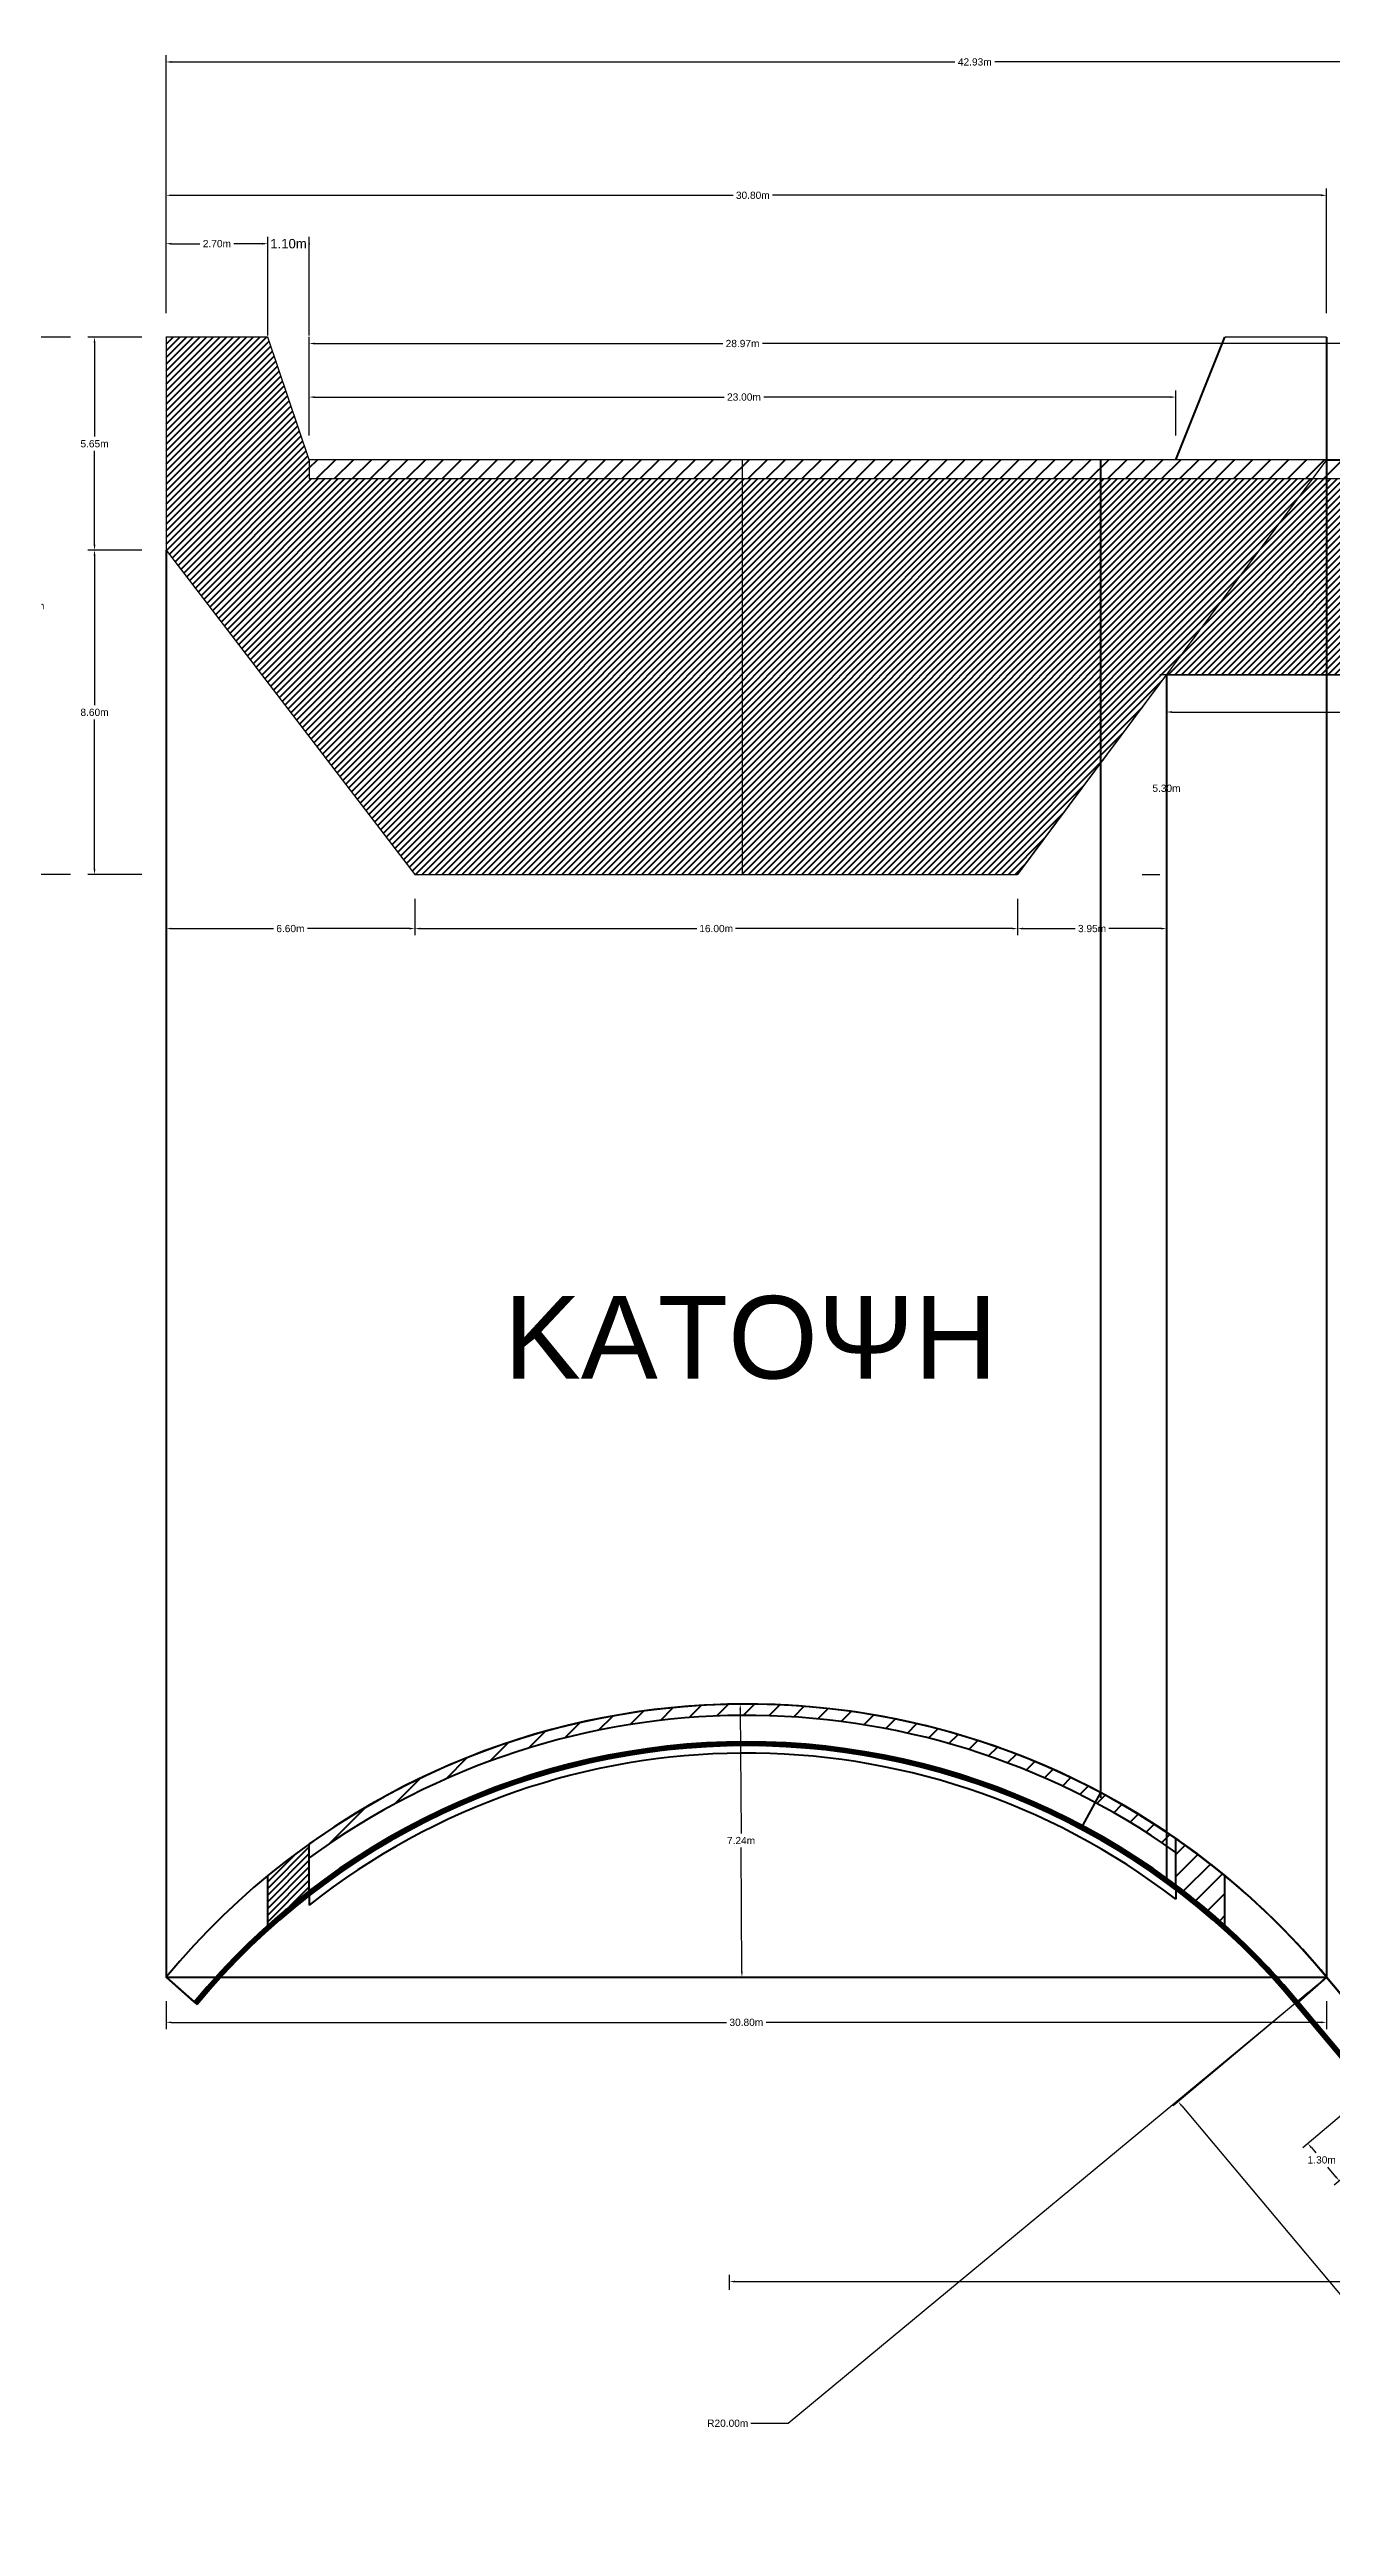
# Model space of a CAD drawing. Header units: metres. Extents: x -2 to 550, y -115 to 198.
# Drawn here: x 416.4 to 450.4, y 80.2 to 145.9 of the extents above; entities that cross this region are included whole.
import ezdxf

# ---------------------------------------------------------------- set-up
doc = ezdxf.new("R2010")
doc.units = ezdxf.units.M
doc.header["$MEASUREMENT"] = 0
doc.linetypes.add('ACAD_ISO02W100', pattern=[15, 12, -3])
doc.layers.add('ΦΡΑΓΜΑ', color=7, linetype='Continuous')
doc.styles.get("Standard").update_dxf_attribs({"font": 'arial.ttf'})
doc.dimstyles.get("Standard").update_dxf_attribs({"dimtxt": 0.1925, "dimasz": 0.1445, "dimexe": 0.1775, "dimexo": 0.642, "dimgap": 0.09, "dimtad": 0, "dimtih": 1, "dimtoh": 1, "dimrnd": 0.0005, "dimzin": 0, "dimdsep": 46, "dimtxsty": 'Standard', "dimcen": 0.09, "dimadec": 0, "dimazin": 0, "dimtfac": 1, "dimtofl": 0, "dimtmove": 0, "dimatfit": 3, "dimfxl": 1, "dimtolj": 1, "dimtzin": 0, "dimarcsym": 0})

# ---------------------------------------------------------------- blocks, each defined once
blk = doc.blocks.new('*D65')
at = {"layer": 'Defpoints', "color": 0, "lineweight": 100, "transparency": 16777216}
for p in [(499.78, 86.649), (434.417, 85.791), (499.78, 85.791)]:
    blk.add_point(p, dxfattribs=at)
at = {"layer": 'ΦΡΑΓΜΑ', "color": 0, "lineweight": -2, "transparency": 16777216}
for p, q in [((434.417, 86.433), (434.417, 86.827)), ((499.78, 86.433), (499.78, 86.827)), ((434.562, 86.649), (463.995, 86.649)), ((499.635, 86.649), (470.202, 86.649))]:
    blk.add_line(p, q, dxfattribs=at)
at = {"layer": 'ΦΡΑΓΜΑ', "color": 0, "lineweight": 100, "transparency": 16777216}
for points in [[(434.562, 86.673), (434.562, 86.625), (434.417, 86.649)], [(499.635, 86.673), (499.635, 86.625), (499.78, 86.649)]]:
    blk.add_solid(points, dxfattribs=at)
at = {"layer": 'ΦΡΑΓΜΑ', "color": 0, "lineweight": 100, "transparency": 16777216, "insert": (467.098, 86.649), "char_height": 0.1925, "attachment_point": 5}
blk.add_mtext('\\A1;Απόσταση προφράγματος από το Φράγμα 24.00m', dxfattribs=at)
blk = doc.blocks.new('*D127')
at = {"layer": 'Defpoints', "color": 0, "lineweight": 100, "transparency": 16777216}
for p in [(426.063, 123.972), (442.063, 123.972), (442.063, 122.537)]:
    blk.add_point(p, dxfattribs=at)
at = {"layer": 'ΦΡΑΓΜΑ', "color": 0, "lineweight": -2, "transparency": 16777216}
for p, q in [((426.063, 123.33), (426.063, 122.36)), ((442.063, 123.33), (442.063, 122.36)), ((426.207, 122.537), (433.547, 122.537)), ((441.918, 122.537), (434.578, 122.537))]:
    blk.add_line(p, q, dxfattribs=at)
at = {"layer": 'ΦΡΑΓΜΑ', "color": 0, "lineweight": 100, "transparency": 16777216}
for points in [[(426.207, 122.561), (426.207, 122.513), (426.063, 122.537)], [(441.918, 122.561), (441.918, 122.513), (442.063, 122.537)]]:
    blk.add_solid(points, dxfattribs=at)
at = {"layer": 'ΦΡΑΓΜΑ', "color": 0, "transparency": 16777216, "insert": (434.063, 122.537), "char_height": 0.1925, "attachment_point": 5}
blk.add_mtext('\\A1;16.00m', dxfattribs=at)
blk = doc.blocks.new('*D147')
at = {"layer": 'Defpoints', "color": 0, "lineweight": 100, "transparency": 16777216}
for p in [(452.23, 138.055), (423.263, 134.972), (452.23, 134.972)]:
    blk.add_point(p, dxfattribs=at)
at = {"layer": 'ΦΡΑΓΜΑ', "color": 0, "lineweight": -2, "transparency": 16777216}
for p, q in [((423.263, 135.614), (423.263, 138.232)), ((423.407, 138.055), (434.237, 138.055)), ((452.086, 138.055), (435.288, 138.055)), ((452.23, 135.614), (452.23, 138.232))]:
    blk.add_line(p, q, dxfattribs=at)
at = {"layer": 'ΦΡΑΓΜΑ', "color": 0, "lineweight": 100, "transparency": 16777216}
for points in [[(423.407, 138.079), (423.407, 138.031), (423.263, 138.055)], [(452.086, 138.079), (452.086, 138.031), (452.23, 138.055)]]:
    blk.add_solid(points, dxfattribs=at)
at = {"layer": 'ΦΡΑΓΜΑ', "color": 0, "transparency": 16777216, "insert": (434.763, 138.055), "char_height": 0.1925, "attachment_point": 5}
blk.add_mtext('\\A1;28.97m', dxfattribs=at)
blk = doc.blocks.new('*D148')
at = {"layer": 'Defpoints', "color": 0, "lineweight": 100, "transparency": 16777216}
for p in [(422.163, 140.703), (422.163, 134.972), (423.263, 134.972)]:
    blk.add_point(p, dxfattribs=at)
at = {"layer": 'ΦΡΑΓΜΑ', "color": 0, "lineweight": -2, "transparency": 16777216}
for p, q in [((422.153, 140.703), (422.143, 140.703)), ((422.163, 138.272), (422.163, 140.881)), ((423.263, 138.272), (423.263, 140.881)), ((423.273, 140.703), (423.283, 140.703))]:
    blk.add_line(p, q, dxfattribs=at)
at = {"layer": 'ΦΡΑΓΜΑ', "color": 0, "lineweight": 100, "transparency": 16777216}
for points in [[(422.153, 140.705), (422.153, 140.702), (422.163, 140.703)], [(423.273, 140.705), (423.273, 140.702), (423.263, 140.703)]]:
    blk.add_solid(points, dxfattribs=at)
at = {"layer": 'ΦΡΑΓΜΑ', "color": 0, "transparency": 16777216, "insert": (422.713, 140.703), "char_height": 0.25, "attachment_point": 5}
blk.add_mtext('\\A1;1.10m', dxfattribs=at)
blk = doc.blocks.new('*D128')
at = {"layer": 'Defpoints', "color": 0, "lineweight": 100, "transparency": 16777216}
for p in [(419.463, 140.703), (419.463, 138.222), (422.163, 138.222)]:
    blk.add_point(p, dxfattribs=at)
at = {"layer": 'ΦΡΑΓΜΑ', "color": 0, "lineweight": -2, "transparency": 16777216}
for p, q in [((419.463, 138.864), (419.463, 140.881)), ((419.607, 140.703), (420.361, 140.703)), ((422.018, 140.703), (421.264, 140.703)), ((422.163, 138.864), (422.163, 140.881))]:
    blk.add_line(p, q, dxfattribs=at)
at = {"layer": 'ΦΡΑΓΜΑ', "color": 0, "lineweight": 100, "transparency": 16777216}
for points in [[(419.607, 140.728), (419.607, 140.679), (419.463, 140.703)], [(422.018, 140.728), (422.018, 140.679), (422.163, 140.703)]]:
    blk.add_solid(points, dxfattribs=at)
at = {"layer": 'ΦΡΑΓΜΑ', "color": 0, "transparency": 16777216, "insert": (420.813, 140.703), "char_height": 0.1925, "attachment_point": 5}
blk.add_mtext('\\A1;2.70m', dxfattribs=at)
blk = doc.blocks.new('*D129')
at = {"layer": 'Defpoints', "color": 0, "lineweight": 100, "transparency": 16777216}
for p in [(419.463, 138.222), (417.565, 132.572), (419.463, 132.572)]:
    blk.add_point(p, dxfattribs=at)
at = {"layer": 'ΦΡΑΓΜΑ', "color": 0, "lineweight": -2, "transparency": 16777216}
for p, q in [((418.821, 138.222), (417.388, 138.222)), ((417.565, 138.077), (417.565, 135.585)), ((417.565, 132.716), (417.565, 135.208)), ((418.821, 132.572), (417.388, 132.572))]:
    blk.add_line(p, q, dxfattribs=at)
at = {"layer": 'ΦΡΑΓΜΑ', "color": 0, "lineweight": 100, "transparency": 16777216}
for points in [[(417.541, 138.077), (417.589, 138.077), (417.565, 138.222)], [(417.541, 132.716), (417.589, 132.716), (417.565, 132.572)]]:
    blk.add_solid(points, dxfattribs=at)
at = {"layer": 'ΦΡΑΓΜΑ', "color": 0, "transparency": 16777216, "insert": (417.565, 135.397), "char_height": 0.1925, "attachment_point": 5}
blk.add_mtext('\\A1;5.65m', dxfattribs=at)
blk = doc.blocks.new('*D130')
at = {"layer": 'Defpoints', "color": 0, "linetype": 'ACAD_ISO02W100', "lineweight": 100, "transparency": 16777216}
for p in [(419.463, 132.572), (417.565, 123.972), (419.463, 123.972)]:
    blk.add_point(p, dxfattribs=at)
at = {"layer": 'ΦΡΑΓΜΑ', "color": 0, "lineweight": -2, "transparency": 16777216}
for p, q in [((418.821, 132.572), (417.388, 132.572)), ((418.821, 123.972), (417.388, 123.972))]:
    blk.add_line(p, q, dxfattribs=at)
at = {"layer": 'ΦΡΑΓΜΑ', "color": 0, "linetype": 'ACAD_ISO02W100', "lineweight": -2, "transparency": 16777216}
for p, q in [((417.565, 132.427), (417.565, 128.46)), ((417.565, 124.116), (417.565, 128.083))]:
    blk.add_line(p, q, dxfattribs=at)
at = {"layer": 'ΦΡΑΓΜΑ', "color": 0, "linetype": 'ACAD_ISO02W100', "lineweight": 100, "transparency": 16777216}
for points in [[(417.541, 132.427), (417.589, 132.427), (417.565, 132.572)], [(417.541, 124.116), (417.589, 124.116), (417.565, 123.972)]]:
    blk.add_solid(points, dxfattribs=at)
at = {"layer": 'ΦΡΑΓΜΑ', "color": 0, "linetype": 'ACAD_ISO02W100', "lineweight": 100, "transparency": 16777216, "insert": (417.565, 128.272), "char_height": 0.1925, "attachment_point": 5}
blk.add_mtext('\\A1;8.60m', dxfattribs=at)
blk = doc.blocks.new('*D131')
at = {"layer": 'Defpoints', "color": 0, "linetype": 'ACAD_ISO02W100', "lineweight": 100, "transparency": 16777216}
for p in [(417.565, 138.222), (415.786, 123.972), (417.565, 123.972)]:
    blk.add_point(p, dxfattribs=at)
at = {"layer": 'ΦΡΑΓΜΑ', "color": 0, "lineweight": -2, "transparency": 16777216}
for p, q in [((416.923, 138.222), (415.609, 138.222)), ((416.923, 123.972), (415.609, 123.972))]:
    blk.add_line(p, q, dxfattribs=at)
at = {"layer": 'ΦΡΑΓΜΑ', "color": 0, "linetype": 'ACAD_ISO02W100', "lineweight": -2, "transparency": 16777216}
for p, q in [((415.786, 138.077), (415.786, 131.285)), ((415.786, 124.116), (415.786, 130.908))]:
    blk.add_line(p, q, dxfattribs=at)
at = {"layer": 'ΦΡΑΓΜΑ', "color": 0, "linetype": 'ACAD_ISO02W100', "lineweight": 100, "transparency": 16777216}
for points in [[(415.762, 138.077), (415.81, 138.077), (415.786, 138.222)], [(415.762, 124.116), (415.81, 124.116), (415.786, 123.972)]]:
    blk.add_solid(points, dxfattribs=at)
at = {"layer": 'ΦΡΑΓΜΑ', "color": 0, "linetype": 'ACAD_ISO02W100', "lineweight": 100, "transparency": 16777216, "insert": (415.786, 131.097), "char_height": 0.1925, "attachment_point": 5}
blk.add_mtext('\\A1;14.25m', dxfattribs=at)
blk = doc.blocks.new('*D132')
at = {"layer": 'Defpoints', "color": 0, "linetype": 'ACAD_ISO02W100', "lineweight": 100, "transparency": 16777216}
for p in [(419.463, 123.972), (426.063, 123.972), (419.463, 122.537)]:
    blk.add_point(p, dxfattribs=at)
at = {"layer": 'ΦΡΑΓΜΑ', "color": 0, "lineweight": -2, "transparency": 16777216}
for p, q in [((419.463, 123.33), (419.463, 122.36)), ((426.063, 123.33), (426.063, 122.36))]:
    blk.add_line(p, q, dxfattribs=at)
at = {"layer": 'ΦΡΑΓΜΑ', "color": 0, "linetype": 'ACAD_ISO02W100', "lineweight": -2, "transparency": 16777216}
for p, q in [((419.607, 122.537), (422.313, 122.537)), ((425.918, 122.537), (423.213, 122.537))]:
    blk.add_line(p, q, dxfattribs=at)
at = {"layer": 'ΦΡΑΓΜΑ', "color": 0, "linetype": 'ACAD_ISO02W100', "lineweight": 100, "transparency": 16777216}
for points in [[(419.607, 122.561), (419.607, 122.513), (419.463, 122.537)], [(425.918, 122.561), (425.918, 122.513), (426.063, 122.537)]]:
    blk.add_solid(points, dxfattribs=at)
at = {"layer": 'ΦΡΑΓΜΑ', "color": 0, "linetype": 'ACAD_ISO02W100', "lineweight": 100, "transparency": 16777216, "insert": (422.763, 122.537), "char_height": 0.1925, "attachment_point": 5}
blk.add_mtext('\\A1;6.60m', dxfattribs=at)
blk = doc.blocks.new('*D149')
at = {"layer": 'Defpoints', "color": 0, "linetype": 'ACAD_ISO02W100', "lineweight": 100, "transparency": 16777216}
for p in [(446.013, 129.272), (442.063, 123.972), (446.013, 122.537)]:
    blk.add_point(p, dxfattribs=at)
at = {"layer": 'ΦΡΑΓΜΑ', "color": 0, "lineweight": -2, "transparency": 16777216}
for p, q in [((446.013, 128.272), (446.013, 122.36)), ((442.063, 122.972), (442.063, 122.36))]:
    blk.add_line(p, q, dxfattribs=at)
at = {"layer": 'ΦΡΑΓΜΑ', "color": 0, "linetype": 'ACAD_ISO02W100', "lineweight": -2, "transparency": 16777216}
for p, q in [((442.207, 122.537), (443.589, 122.537)), ((445.869, 122.537), (444.487, 122.537))]:
    blk.add_line(p, q, dxfattribs=at)
at = {"layer": 'ΦΡΑΓΜΑ', "color": 0, "linetype": 'ACAD_ISO02W100', "lineweight": 100, "transparency": 16777216}
for points in [[(442.207, 122.561), (442.207, 122.513), (442.063, 122.537)], [(445.869, 122.561), (445.869, 122.513), (446.013, 122.537)]]:
    blk.add_solid(points, dxfattribs=at)
at = {"layer": 'ΦΡΑΓΜΑ', "color": 0, "linetype": 'ACAD_ISO02W100', "lineweight": 100, "transparency": 16777216, "insert": (444.038, 122.537), "char_height": 0.1925, "attachment_point": 5}
blk.add_mtext('\\A1;3.95m', dxfattribs=at)
blk = doc.blocks.new('*D133')
at = {"layer": 'Defpoints', "color": 0, "lineweight": -2, "transparency": 16777216}
for p, q in [((446.013, 128.63), (446.013, 128.104)), ((446.158, 128.281), (451.661, 128.281)), ((456.94, 128.281), (452.692, 128.281)), ((457.085, 128.63), (457.085, 128.104))]:
    blk.add_line(p, q, dxfattribs=at)
at = {"layer": 'Defpoints', "color": 0, "lineweight": 100, "transparency": 16777216}
for p in [(446.013, 129.272), (457.085, 129.272), (457.085, 128.281)]:
    blk.add_point(p, dxfattribs=at)
for points in [[(446.158, 128.305), (446.158, 128.257), (446.013, 128.281)], [(456.94, 128.305), (456.94, 128.257), (457.085, 128.281)]]:
    blk.add_solid(points, dxfattribs=at)
at = {"layer": 'Defpoints', "color": 0, "lineweight": 100, "transparency": 16777216, "insert": (452.177, 128.281), "char_height": 0.1925, "attachment_point": 5}
blk.add_mtext('\\A1;11.07m', dxfattribs=at)
blk = doc.blocks.new('*D136')
at = {"layer": 'Defpoints', "color": 0, "lineweight": -2, "transparency": 16777216}
for p, q in [((419.463, 138.864), (419.463, 145.701)), ((419.607, 145.524), (440.398, 145.524)), ((462.245, 145.524), (441.454, 145.524)), ((462.389, 138.925), (462.389, 145.701))]:
    blk.add_line(p, q, dxfattribs=at)
at = {"layer": 'Defpoints', "color": 0, "lineweight": 100, "transparency": 16777216}
for p in [(462.389, 145.524), (419.463, 138.222), (462.389, 138.283)]:
    blk.add_point(p, dxfattribs=at)
for points in [[(419.607, 145.548), (419.607, 145.499), (419.463, 145.524)], [(462.245, 145.548), (462.245, 145.499), (462.389, 145.524)]]:
    blk.add_solid(points, dxfattribs=at)
at = {"layer": 'Defpoints', "color": 0, "lineweight": 100, "transparency": 16777216, "insert": (440.926, 145.524), "char_height": 0.1925, "attachment_point": 5}
blk.add_mtext('\\A1;42.93m', dxfattribs=at)
blk = doc.blocks.new('*D138')
at = {"layer": 'Defpoints', "color": 0, "lineweight": -2, "transparency": 16777216}
for p, q in [((456.443, 129.272), (445.836, 129.272)), ((446.013, 129.127), (446.013, 126.447)), ((446.013, 124.116), (446.013, 126.071)), ((445.371, 123.972), (445.836, 123.972))]:
    blk.add_line(p, q, dxfattribs=at)
at = {"layer": 'Defpoints', "color": 0, "lineweight": 100, "transparency": 16777216}
for p in [(457.085, 129.272), (446.013, 123.972), (446.013, 123.972)]:
    blk.add_point(p, dxfattribs=at)
for points in [[(445.989, 129.127), (446.038, 129.127), (446.013, 129.272)], [(445.989, 124.116), (446.038, 124.116), (446.013, 123.972)]]:
    blk.add_solid(points, dxfattribs=at)
at = {"layer": 'Defpoints', "color": 0, "lineweight": 100, "transparency": 16777216, "insert": (446.013, 126.259), "char_height": 0.1925, "attachment_point": 5}
blk.add_mtext('\\A1;5.30m', dxfattribs=at)
blk = doc.blocks.new('*D140')
at = {"layer": 'Defpoints', "color": 0, "lineweight": 100, "transparency": 16777216}
for p in [(434.74, 101.967), (434.746, 94.727), (434.785, 94.727)]:
    blk.add_point(p, dxfattribs=at)
at = {"layer": 'ΦΡΑΓΜΑ', "color": 0, "lineweight": -2, "transparency": 16777216}
for p, q in [((434.098, 101.963), (434.524, 101.966)), ((434.702, 101.822), (434.722, 98.535)), ((434.745, 94.872), (434.725, 98.161)), ((434.143, 94.724), (434.568, 94.726))]:
    blk.add_line(p, q, dxfattribs=at)
at = {"layer": 'ΦΡΑΓΜΑ', "color": 0, "lineweight": 100, "transparency": 16777216}
for points in [[(434.726, 101.823), (434.678, 101.822), (434.701, 101.967)], [(434.769, 94.872), (434.721, 94.872), (434.746, 94.727)]]:
    blk.add_solid(points, dxfattribs=at)
at = {"layer": 'ΦΡΑΓΜΑ', "color": 0, "lineweight": 100, "transparency": 16777216, "insert": (434.723, 98.348), "char_height": 0.1925, "attachment_point": 5}
blk.add_mtext('\\A1;7.24m', dxfattribs=at)
blk = doc.blocks.new('*D150')
at = {"layer": 'Defpoints', "color": 0, "lineweight": 100, "transparency": 16777216}
for p in [(419.463, 94.727), (450.263, 94.727), (450.263, 93.525)]:
    blk.add_point(p, dxfattribs=at)
at = {"layer": 'ΦΡΑΓΜΑ', "color": 0, "lineweight": -2, "transparency": 16777216}
for p, q in [((419.463, 94.085), (419.463, 93.347)), ((450.263, 94.085), (450.263, 93.347)), ((419.607, 93.525), (434.338, 93.525)), ((450.118, 93.525), (435.387, 93.525))]:
    blk.add_line(p, q, dxfattribs=at)
at = {"layer": 'ΦΡΑΓΜΑ', "color": 0, "lineweight": 100, "transparency": 16777216}
for points in [[(419.607, 93.549), (419.607, 93.501), (419.463, 93.525)], [(450.118, 93.549), (450.118, 93.501), (450.263, 93.525)]]:
    blk.add_solid(points, dxfattribs=at)
at = {"layer": 'ΦΡΑΓΜΑ', "color": 0, "lineweight": 100, "transparency": 16777216, "insert": (434.863, 93.525), "char_height": 0.1925, "attachment_point": 5}
blk.add_mtext('\\A1;30.80m', dxfattribs=at)
blk = doc.blocks.new('*D141')
at = {"layer": 'Defpoints', "color": 0, "lineweight": 100, "transparency": 16777216}
for p in [(450.263, 94.727), (434.863, 81.969)]:
    blk.add_point(p, dxfattribs=at)
at = {"layer": 'ΦΡΑΓΜΑ', "color": 0, "lineweight": -2, "transparency": 16777216}
for p, q in [((435.975, 82.891), (450.151, 94.635)), ((434.986, 82.891), (435.975, 82.891))]:
    blk.add_line(p, q, dxfattribs=at)
at = {"layer": 'ΦΡΑΓΜΑ', "color": 0, "lineweight": 100, "transparency": 16777216}
blk.add_solid([(450.136, 94.654), (450.167, 94.617), (450.263, 94.727)], dxfattribs=at)
at = {"layer": 'ΦΡΑΓΜΑ', "color": 0, "lineweight": 100, "transparency": 16777216, "insert": (434.37, 82.891), "char_height": 0.1925, "attachment_point": 5}
blk.add_mtext('\\A1;R20.00m', dxfattribs=at)
blk = doc.blocks.new('*D156')
at = {"layer": 'Defpoints', "color": 0, "lineweight": -2, "transparency": 16777216}
for p, q in [((451.738, 91.971), (449.629, 90.2)), ((452.574, 90.975), (450.465, 89.205)), ((449.858, 90.204), (449.975, 90.065)), ((450.508, 89.429), (450.291, 89.688))]:
    blk.add_line(p, q, dxfattribs=at)
at = {"layer": 'Defpoints', "color": 0, "lineweight": 100, "transparency": 16777216}
for p in [(452.23, 92.384), (453.066, 91.388), (449.765, 90.314)]:
    blk.add_point(p, dxfattribs=at)
for points in [[(449.876, 90.219), (449.84, 90.188), (449.765, 90.314)], [(450.526, 89.445), (450.49, 89.414), (450.601, 89.319)]]:
    blk.add_solid(points, dxfattribs=at)
at = {"layer": 'Defpoints', "color": 0, "lineweight": 100, "transparency": 16777216, "insert": (450.133, 89.876), "char_height": 0.1925, "attachment_point": 5}
blk.add_mtext('\\A1;1.30m', dxfattribs=at)
blk = doc.blocks.new('*D142')
at = {"layer": 'Defpoints', "color": 0, "lineweight": -2, "transparency": 16777216}
for p, q in [((450.754, 95.14), (451.8, 96.018)), ((451.757, 95.793), (452.524, 94.879)), ((453.538, 93.671), (452.841, 94.502)), ((452.722, 92.797), (453.767, 93.674))]:
    blk.add_line(p, q, dxfattribs=at)
at = {"layer": 'Defpoints', "color": 0, "lineweight": 100, "transparency": 16777216}
for p in [(450.263, 94.727), (453.631, 93.56), (452.23, 92.384)]:
    blk.add_point(p, dxfattribs=at)
for points in [[(451.775, 95.809), (451.738, 95.778), (451.664, 95.904)], [(453.557, 93.686), (453.52, 93.655), (453.631, 93.56)]]:
    blk.add_solid(points, dxfattribs=at)
at = {"layer": 'Defpoints', "color": 0, "lineweight": 100, "transparency": 16777216, "insert": (452.682, 94.69), "char_height": 0.1925, "attachment_point": 5}
blk.add_mtext('\\A1;3.06m', dxfattribs=at)
blk = doc.blocks.new('*D171')
at = {"layer": 'Defpoints', "color": 0, "lineweight": -2, "transparency": 16777216}
for p, q in [((449.771, 94.315), (446.189, 91.307)), ((446.418, 91.311), (452.23, 84.388)), ((458.359, 77.088), (452.546, 84.011)), ((461.898, 79.87), (458.316, 76.863))]:
    blk.add_line(p, q, dxfattribs=at)
at = {"layer": 'Defpoints', "color": 0, "lineweight": 100, "transparency": 16777216}
for p in [(450.263, 94.727), (462.389, 80.283), (458.452, 76.977)]:
    blk.add_point(p, dxfattribs=at)
for points in [[(446.436, 91.326), (446.399, 91.295), (446.325, 91.421)], [(458.377, 77.103), (458.34, 77.072), (458.452, 76.977)]]:
    blk.add_solid(points, dxfattribs=at)
at = {"layer": 'Defpoints', "color": 0, "lineweight": 100, "transparency": 16777216, "insert": (452.388, 84.199), "char_height": 0.1925, "attachment_point": 5}
blk.add_mtext('\\A1;18.86m', dxfattribs=at)
blk = doc.blocks.new('*D172')
at = {"layer": 'Defpoints', "color": 0, "lineweight": -2, "transparency": 16777216}
for p, q in [((423.263, 135.614), (423.263, 136.812)), ((446.263, 135.614), (446.263, 136.812)), ((423.407, 136.635), (434.274, 136.635)), ((446.118, 136.635), (435.325, 136.635))]:
    blk.add_line(p, q, dxfattribs=at)
at = {"layer": 'Defpoints', "color": 0, "lineweight": 100, "transparency": 16777216}
for p in [(446.263, 136.635), (423.263, 134.972), (446.263, 134.972)]:
    blk.add_point(p, dxfattribs=at)
for points in [[(423.407, 136.659), (423.407, 136.611), (423.263, 136.635)], [(446.118, 136.659), (446.118, 136.611), (446.263, 136.635)]]:
    blk.add_solid(points, dxfattribs=at)
at = {"layer": 'Defpoints', "color": 0, "lineweight": 100, "transparency": 16777216, "insert": (434.8, 136.635), "char_height": 0.1925, "attachment_point": 5}
blk.add_mtext('\\A1;23.00m', dxfattribs=at)
blk = doc.blocks.new('*D173')
at = {"layer": 'Defpoints', "color": 0, "lineweight": -2, "transparency": 16777216}
for p, q in [((419.463, 138.864), (419.463, 142.164)), ((419.607, 141.987), (434.511, 141.987)), ((450.118, 141.987), (435.559, 141.987)), ((450.263, 138.864), (450.263, 142.164))]:
    blk.add_line(p, q, dxfattribs=at)
at = {"layer": 'Defpoints', "color": 0, "lineweight": 100, "transparency": 16777216}
for p in [(450.263, 141.987), (419.463, 138.222), (450.263, 138.222)]:
    blk.add_point(p, dxfattribs=at)
for points in [[(419.607, 142.011), (419.607, 141.963), (419.463, 141.987)], [(450.118, 142.011), (450.118, 141.963), (450.263, 141.987)]]:
    blk.add_solid(points, dxfattribs=at)
at = {"layer": 'Defpoints', "color": 0, "lineweight": 100, "transparency": 16777216, "insert": (435.035, 141.987), "char_height": 0.1925, "attachment_point": 5}
blk.add_mtext('\\A1;30.80m', dxfattribs=at)
blk = doc.blocks.new('*D174')
at = {"layer": 'Defpoints', "color": 0, "lineweight": -2, "transparency": 16777216}
for p, q in [((450.754, 95.14), (452.567, 96.662)), ((452.524, 96.438), (455.684, 92.674)), ((459.16, 88.533), (456, 92.297)), ((457.576, 87.014), (459.389, 88.536))]:
    blk.add_line(p, q, dxfattribs=at)
at = {"layer": 'Defpoints', "color": 0, "lineweight": 100, "transparency": 16777216}
for p in [(450.263, 94.727), (459.253, 88.422), (457.085, 86.602)]:
    blk.add_point(p, dxfattribs=at)
for points in [[(452.543, 96.453), (452.506, 96.422), (452.431, 96.548)], [(459.179, 88.548), (459.142, 88.517), (459.253, 88.422)]]:
    blk.add_solid(points, dxfattribs=at)
at = {"layer": 'Defpoints', "color": 0, "lineweight": 100, "transparency": 16777216, "insert": (455.842, 92.485), "char_height": 0.1925, "attachment_point": 5}
blk.add_mtext('\\A1;10.61m', dxfattribs=at)

msp = doc.modelspace()

# ---------------------------------------------------------------- hatches: boundary and pattern name
at = {"layer": 'Defpoints', "lineweight": 100, "ltscale": 0.0005}
h = msp.add_hatch(dxfattribs=at)
h.set_pattern_fill('ANSI31', color=256)
h.paths.add_polyline_path([(460.44, 134.972), (454.307, 134.972), (454.307, 129.272), (457.085, 129.272)])
h.paths.add_polyline_path([(462.389, 138.283), (454.307, 138.23), (454.307, 134.972), (460.44, 134.972)])
h.paths.add_polyline_path([(454.307, 134.972), (453.066, 134.972), (453.066, 129.272), (454.307, 129.272)])
h.paths.add_polyline_path([(453.066, 134.972), (452.23, 134.972), (452.23, 129.272), (453.066, 129.272)])
h.paths.add_polyline_path([(454.307, 138.23), (453.066, 138.222), (453.066, 134.972), (454.307, 134.972)])
h.paths.add_polyline_path([(453.066, 138.206), (452.23, 134.972), (453.066, 134.972)])
h.paths.add_polyline_path([(434.763, 134.472), (423.263, 134.472), (423.263, 134.972), (422.163, 138.222), (419.463, 138.222), (419.463, 132.572), (426.063, 123.972), (434.763, 123.972)])
h.paths.add_polyline_path([(444.263, 134.472), (434.763, 134.472), (434.763, 123.972), (442.063, 123.972), (444.263, 126.923)])
h.paths.add_polyline_path([(449.89, 134.472), (444.263, 134.472), (444.263, 126.923)])
h.paths.add_polyline_path([(450.263, 134.472), (449.89, 134.472), (446.013, 129.272), (450.263, 129.272)])
h.paths.add_polyline_path([(452.23, 134.472), (450.263, 134.472), (450.263, 129.272), (452.23, 129.272)])
h.paths.add_polyline_path([(464.517, 145.853), (464.08, 145.853), (464.08, 145.597), (464.517, 145.597)])
at = {"layer": 'Defpoints', "lineweight": 100}
h = msp.add_hatch(dxfattribs=at)
h.set_pattern_fill('ANSI31', color=256, scale=2.7)
h.set_pattern_definition([(45, (-0.85736, -1.5558), (-0.23864854, 0.23864854), [])])
h.paths.add_polyline_path([(450.263, 134.972), (444.263, 134.972), (444.263, 134.472), (449.89, 134.472)])
h.paths.add_polyline_path([(452.23, 134.972), (450.263, 134.972), (450.263, 134.472), (452.23, 134.472)])
h.paths.add_polyline_path([(450.263, 134.972), (449.89, 134.472), (450.263, 134.472)], flags=17)
h.paths.add_polyline_path([(444.263, 134.972), (434.763, 134.972), (434.763, 134.472), (444.263, 134.472)])
h.paths.add_polyline_path([(434.763, 134.972), (423.263, 134.972), (423.263, 134.472), (434.763, 134.472)])
at = {"layer": 'Defpoints', "lineweight": 100, "true_color": 0xffffff}
h = msp.add_hatch(dxfattribs=at)
h.set_pattern_fill('ANSI31', scale=3.9)
h.set_pattern_definition([(45, (411.11825, 20.78075), (-0.3447146, 0.3447146), [])])
h.paths.add_polyline_path([(446.263, 98.034), (446.263, 98.4, 0.316292), (423.263, 98.259), (423.263, 97.89, -0.322182)])
h = msp.add_hatch(dxfattribs=at)
h.set_pattern_fill('ANSI31', scale=0.15)
h.set_pattern_definition([(45, (208.083065, 0.110284), (-0.0132582521, 0.0132582521), [])])
h.paths.add_polyline_path([(448.94, 94.727), (448.805, 94.727, -0.012778), (449.439, 93.999), (449.514, 94.065, 0.011531)])
h.paths.add_polyline_path([(423.263, 96.889), (423.263, 97.015, 0.044463), (420.785, 94.727), (420.92, 94.727, -0.042236)])
h.paths.add_polyline_path([(448.805, 94.727), (448.94, 94.727, 0.391083), (423.263, 97.015), (423.263, 96.889, -0.390875)])
h.paths.add_polyline_path([(420.92, 94.727), (420.785, 94.727, 0.011531), (420.212, 94.065), (420.286, 93.999, -0.012778)])
h.paths.add_polyline_path([(449.439, 93.999), (449.514, 94.065), (461.64, 79.621), (461.566, 79.554)])
h = msp.add_hatch(dxfattribs=at)
h.set_pattern_fill('ANSI31')
h.set_pattern_definition([(45, (-0.85736, -1.55581), (-0.088388348, 0.088388348), [])])
h.paths.add_polyline_path([(423.263, 98.259, 0.017324), (422.163, 97.417), (422.163, 96.099, -0.018842), (423.263, 97.015)])
h.paths.add_polyline_path([(452.23, 92.384), (452.23, 90.829), (453.066, 89.834), (453.066, 91.388)])
at = {"layer": 'Defpoints', "lineweight": 100}
h = msp.add_hatch(dxfattribs=at)
h.set_pattern_fill('ANSI31', color=256, scale=3.3)
h.set_pattern_definition([(45, (73.41263, -5.3624), (-0.29168155, 0.29168155), [])])
h.paths.add_polyline_path([(447.563, 96.099), (447.563, 97.417, 0.020381), (446.263, 98.4), (446.263, 97.167, -0.022149)])

# ---------------------------------------------------------------- linework, layer by layer
at = {"layer": 'Defpoints', "color": 7, "lineweight": 100, "true_color": 0xffffff, "transparency": 33554534}
msp.add_line((450.263, 138.222), (450.263, 94.727), dxfattribs=at)
at = {"layer": 'Defpoints', "lineweight": 100}
for p, q in [((446.013, 98.57), (446.013, 97.351)), ((420.212, 94.065), (419.463, 94.727)), ((419.463, 94.727), (420.286, 93.999)), ((449.514, 94.065), (450.263, 94.727)), ((450.263, 94.727), (449.514, 94.065))]:
    msp.add_line(p, q, dxfattribs=at)
at = {"layer": 'Defpoints', "lineweight": 100, "transparency": 33554508}
msp.add_lwpolyline([(446.263, 134.972), (447.563, 138.222)], dxfattribs=at)
at = {"layer": 'Defpoints', "color": 7, "lineweight": 100, "true_color": 0xffffff, "transparency": 33554534}
msp.add_lwpolyline([(444.263, 134.972), (444.263, 134.972), (444.263, 99.485)], dxfattribs=at)
at = {"layer": 'Defpoints', "color": 7, "lineweight": 100, "true_color": 0xffffff}
for points in [[(450.263, 134.972), (460.44, 134.972)], [(444.263, 99.621), (443.784, 98.743)], [(450.263, 94.727), (462.389, 80.283), (461.64, 79.621), (449.514, 94.065), (450.263, 94.727)], [(457.085, 86.602), (450.263, 94.727)]]:
    msp.add_lwpolyline(points, dxfattribs=at)
at = {"layer": 'Defpoints', "lineweight": 100}
for points in [[(419.463, 132.572), (419.463, 94.727)], [(450.263, 94.727), (449.439, 93.999)], [(450.263, 94.727), (452.23, 92.384)], [(449.439, 93.999), (449.514, 94.065)], [(449.439, 93.999), (449.514, 94.065), (461.64, 79.621), (461.566, 79.554), (449.439, 93.999)], [(462.389, 80.283), (461.566, 79.554), (449.439, 93.999)], [(449.514, 94.065), (452.23, 90.829)]]:
    msp.add_lwpolyline(points, dxfattribs=at)
at = {"layer": 'Defpoints', "color": 7, "lineweight": 100, "true_color": 0xffffff, "transparency": 33554582}
msp.add_lwpolyline([(446.013, 129.272), (446.013, 97.351)], dxfattribs=at)
at = {"layer": 'Defpoints', "color": 7, "lineweight": 100, "true_color": 0xffffff}
for end in [140.35924, 125.4537, 61.96334]:
    msp.add_arc((434.863, 81.969), 19.998, 39.64076, end, dxfattribs=at)
at = {"layer": 'Defpoints', "lineweight": 100}
for centre, radius, start, end in [((434.863, 81.967), 19, 39.54652, 140.45348), ((434.863, 81.967), 18.9, 39.53631, 140.46369), ((434.863, 81.969), 19.998, 39.64076, 55.2467), ((434.863, 81.967), 19, 39.54652, 54.06338)]:
    msp.add_arc(centre, radius, start, end, dxfattribs=at)
at = {"layer": 'ΦΡΑΓΜΑ', "color": 7, "true_color": 0xffffff}
msp.add_lwpolyline([(453.066, 138.206), (452.23, 134.972), (452.23, 134.972), (444.263, 134.972), (444.263, 134.972), (423.263, 134.972), (422.163, 138.222), (419.463, 138.222), (419.463, 138.222), (419.463, 132.572), (419.463, 132.572), (426.063, 123.972), (442.063, 123.972), (442.063, 123.972), (446.013, 129.272), (457.085, 129.272), (457.085, 129.272), (462.389, 138.283), (453.066, 138.222)], dxfattribs=at)
at = {"layer": 'ΦΡΑΓΜΑ', "transparency": 33554508}
for points in [[(450.263, 134.972), (450.263, 138.222), (447.563, 138.222)], [(450.263, 134.972), (442.063, 123.972)]]:
    msp.add_lwpolyline(points, dxfattribs=at)
at = {"layer": 'ΦΡΑΓΜΑ'}
for points in [[(434.763, 134.972), (423.263, 134.972)], [(423.263, 134.972), (423.263, 134.472), (452.23, 134.472), (452.23, 134.972)], [(446.263, 134.972), (434.763, 134.972)]]:
    msp.add_lwpolyline(points, dxfattribs=at)
at = {"layer": 'ΦΡΑΓΜΑ', "linetype": 'ACAD_ISO02W100', "transparency": 33554513}
msp.add_lwpolyline([(434.763, 123.972), (434.763, 134.972)], dxfattribs=at)
at = {"layer": 'ΦΡΑΓΜΑ', "lineweight": 100}
for points in [[(423.263, 97.015), (423.263, 98.259)], [(446.263, 97.167), (446.263, 98.4)], [(422.163, 96.099), (422.163, 97.417)], [(447.563, 96.099), (447.563, 97.417)], [(423.263, 97.015), (423.263, 96.635)], [(446.263, 97.167), (446.263, 96.791)], [(419.463, 94.727), (419.962, 94.286)], [(450.263, 94.727), (449.514, 94.065)], [(450.263, 94.727), (449.6, 94.141)]]:
    msp.add_lwpolyline(points, dxfattribs=at)
at = {"layer": 'ΦΡΑΓΜΑ', "lineweight": 100, "transparency": 33554546}
msp.add_lwpolyline([(419.463, 94.727), (450.263, 94.727)], dxfattribs=at)
at = {"layer": 'ΦΡΑΓΜΑ', "color": 7, "lineweight": 100, "true_color": 0xffffff}
for centre, radius, start, end in [((434.863, 81.969), 19.998, 55.2467, 125.4537), ((434.863, 81.967), 19.7, 54.64223, 126.0742)]:
    msp.add_arc(centre, radius, start, end, dxfattribs=at)
at = {"layer": 'ΦΡΑΓΜΑ', "lineweight": 100}
msp.add_arc((434.863, 81.967), 18.7, 52.43756, 128.33957, dxfattribs=at)

# ---------------------------------------------------------------- texts
at = {"layer": 'ΦΡΑΓΜΑ', "lineweight": 100, "insert": (428.431, 112.792), "char_height": 2.19, "attachment_point": 1}
msp.add_mtext_dynamic_manual_height_columns('ΚΑΤΟΨΗ', width=95.41032, gutter_width=10.95, heights=[0], dxfattribs=at)

# ---------------------------------------------------------------- dimensions: what is measured, and where the dimension line sits
at = {"layer": 'Defpoints', "color": 7, "lineweight": 100, "true_color": 0xffffff}
dim = msp.add_linear_dim(base=(462.389, 145.524), p1=(419.463, 138.222), p2=(462.389, 138.283), dimstyle='Standard', override={"dimpost": 'm'}, dxfattribs=at)
dim.commit()
dim.dimension.update_dxf_attribs({"geometry": '*D136', "text_midpoint": (440.926, 145.524)})
at = {"layer": 'Defpoints', "lineweight": 100, "transparency": 33554556}
dim = msp.add_linear_dim(base=(450.263, 141.987), p1=(419.463, 138.222), p2=(450.263, 138.222), dimstyle='Standard', override={"dimpost": 'm'}, dxfattribs=at)
dim.commit()
dim.dimension.update_dxf_attribs({"geometry": '*D173', "text_midpoint": (435.035, 141.987), "dimtype": 160})
at = {"layer": 'Defpoints', "lineweight": 100, "transparency": 33554551}
dim = msp.add_linear_dim(base=(446.263, 136.635), p1=(423.263, 134.972), p2=(446.263, 134.972), dimstyle='Standard', override={"dimpost": 'm'}, dxfattribs=at)
dim.commit()
dim.dimension.update_dxf_attribs({"geometry": '*D172', "text_midpoint": (434.8, 136.635), "dimtype": 160})
at = {"layer": 'Defpoints', "lineweight": 100}
for base, p1, p2, angle, picture, middle, dimtype in [((446.013, 123.972), (457.085, 129.272), (446.013, 123.972), 90, '*D138', (446.013, 126.259), 160), ((449.765, 90.314), (453.066, 91.388), (452.23, 92.384), 130.01534, '*D156', (450.133, 89.876), 161)]:
    dim = msp.add_linear_dim(base=base, p1=p1, p2=p2, angle=angle, dimstyle='Standard', override={"dimpost": 'm'}, dxfattribs=at)
    dim.commit()
    dim.dimension.update_dxf_attribs({"geometry": picture, "text_midpoint": middle, "dimtype": dimtype})
dim = msp.add_linear_dim(base=(457.085, 128.281), p1=(446.013, 129.272), p2=(457.085, 129.272), dimstyle='Standard', override={"dimpost": 'm'}, dxfattribs=at)
dim.commit()
dim.dimension.update_dxf_attribs({"geometry": '*D133', "text_midpoint": (452.177, 128.281), "dimtype": 160})
at = {"layer": 'Defpoints', "color": 7, "lineweight": 100, "true_color": 0xffffff}
dim = msp.add_aligned_dim(p1=(450.263, 94.727), p2=(457.085, 86.602), distance=2.832, dimstyle='Standard', override={"dimpost": 'm'}, dxfattribs=at)
dim.commit()
dim.dimension.update_dxf_attribs({"geometry": '*D174', "text_midpoint": (455.842, 92.485)})
dim = msp.add_linear_dim(base=(453.631, 93.56), p1=(450.263, 94.727), p2=(452.23, 92.384), angle=310.01534, dimstyle='Standard', override={"dimpost": 'm'}, dxfattribs=at)
dim.commit()
dim.dimension.update_dxf_attribs({"geometry": '*D142', "text_midpoint": (452.682, 94.69), "dimtype": 161})
at = {"layer": 'Defpoints', "lineweight": 100}
dim = msp.add_aligned_dim(p1=(450.263, 94.727), p2=(462.389, 80.283), distance=-5.142, dimstyle='Standard', override={"dimpost": 'm'}, dxfattribs=at)
dim.commit()
dim.dimension.update_dxf_attribs({"geometry": '*D171', "text_midpoint": (452.388, 84.199)})
at = {"layer": 'ΦΡΑΓΜΑ'}
dim = msp.add_linear_dim(base=(419.463, 140.703), p1=(422.163, 138.222), p2=(419.463, 138.222), dimstyle='Standard', override={"dimpost": 'm'}, dxfattribs=at)
dim.commit()
dim.dimension.update_dxf_attribs({"geometry": '*D128', "text_midpoint": (420.813, 140.703)})
for base, p1, p2, override, picture, middle in [((422.163, 140.703), (423.263, 134.972), (422.163, 134.972), {"dimtxt": 0.25, "dimasz": 0.01, "dimexo": 3.3, "dimpost": 'm'}, '*D148', (422.713, 140.703)), ((452.23, 138.055), (423.263, 134.972), (452.23, 134.972), {"dimpost": 'm'}, '*D147', (434.763, 138.055)), ((442.063, 122.537), (426.063, 123.972), (442.063, 123.972), {"dimpost": 'm'}, '*D127', (434.063, 122.537))]:
    dim = msp.add_linear_dim(base=base, p1=p1, p2=p2, dimstyle='Standard', override=override, dxfattribs=at)
    dim.commit()
    dim.dimension.update_dxf_attribs({"geometry": picture, "text_midpoint": middle, "dimtype": 160})
at = {"layer": 'ΦΡΑΓΜΑ', "linetype": 'ACAD_ISO02W100', "lineweight": 100}
for base, p1, p2, picture, middle in [((415.786, 123.972), (417.565, 138.222), (417.565, 123.972), '*D131', (415.786, 131.097)), ((417.565, 123.972), (419.463, 132.572), (419.463, 123.972), '*D130', (417.565, 128.272))]:
    dim = msp.add_linear_dim(base=base, p1=p1, p2=p2, angle=90, dimstyle='Standard', override={"dimpost": 'm'}, dxfattribs=at)
    dim.commit()
    dim.dimension.update_dxf_attribs({"geometry": picture, "text_midpoint": middle})
at = {"layer": 'ΦΡΑΓΜΑ'}
dim = msp.add_linear_dim(base=(417.565, 132.572), p1=(419.463, 138.222), p2=(419.463, 132.572), angle=90, dimstyle='Standard', override={"dimpost": 'm'}, dxfattribs=at)
dim.commit()
dim.dimension.update_dxf_attribs({"geometry": '*D129', "text_midpoint": (417.565, 135.397)})
at = {"layer": 'ΦΡΑΓΜΑ', "linetype": 'ACAD_ISO02W100', "lineweight": 100}
for base, p1, p2, override, picture, middle in [((446.013, 122.537), (442.063, 123.972), (446.013, 129.272), {"dimexo": 1, "dimpost": 'm'}, '*D149', (444.038, 122.537)), ((419.463, 122.537), (426.063, 123.972), (419.463, 123.972), {"dimpost": 'm'}, '*D132', (422.763, 122.537))]:
    dim = msp.add_linear_dim(base=base, p1=p1, p2=p2, dimstyle='Standard', override=override, dxfattribs=at)
    dim.commit()
    dim.dimension.update_dxf_attribs({"geometry": picture, "text_midpoint": middle})
at = {"layer": 'ΦΡΑΓΜΑ', "lineweight": 100}
dim = msp.add_linear_dim(base=(434.746, 94.727), p1=(434.74, 101.967), p2=(434.785, 94.727), angle=270.35017, dimstyle='Standard', override={"dimpost": 'm'}, dxfattribs=at)
dim.commit()
dim.dimension.update_dxf_attribs({"geometry": '*D140', "text_midpoint": (434.723, 98.348), "dimtype": 161})
dim = msp.add_linear_dim(base=(450.263, 93.525), p1=(419.463, 94.727), p2=(450.263, 94.727), dimstyle='Standard', override={"dimpost": 'm'}, dxfattribs=at)
dim.commit()
dim.dimension.update_dxf_attribs({"geometry": '*D150', "text_midpoint": (434.863, 93.525)})
dim = msp.add_radius_dim(center=(434.863, 81.969), mpoint=(450.263, 94.727), dimstyle='Standard', override={"dimpost": 'm'}, dxfattribs=at)
dim.commit()
dim.dimension.update_dxf_attribs({"geometry": '*D141', "text_midpoint": (434.37, 82.891), "dimtype": 164})
dim = msp.add_linear_dim(base=(499.78, 86.649), p1=(434.417, 85.791), p2=(499.78, 85.791), text='Απόσταση προφράγματος από το Φράγμα 24.00m', dimstyle='Standard', override={"dimpost": 'm'}, dxfattribs=at)
dim.commit()
dim.dimension.update_dxf_attribs({"geometry": '*D65', "text_midpoint": (467.098, 86.649)})

doc.saveas('drawing.dxf')
